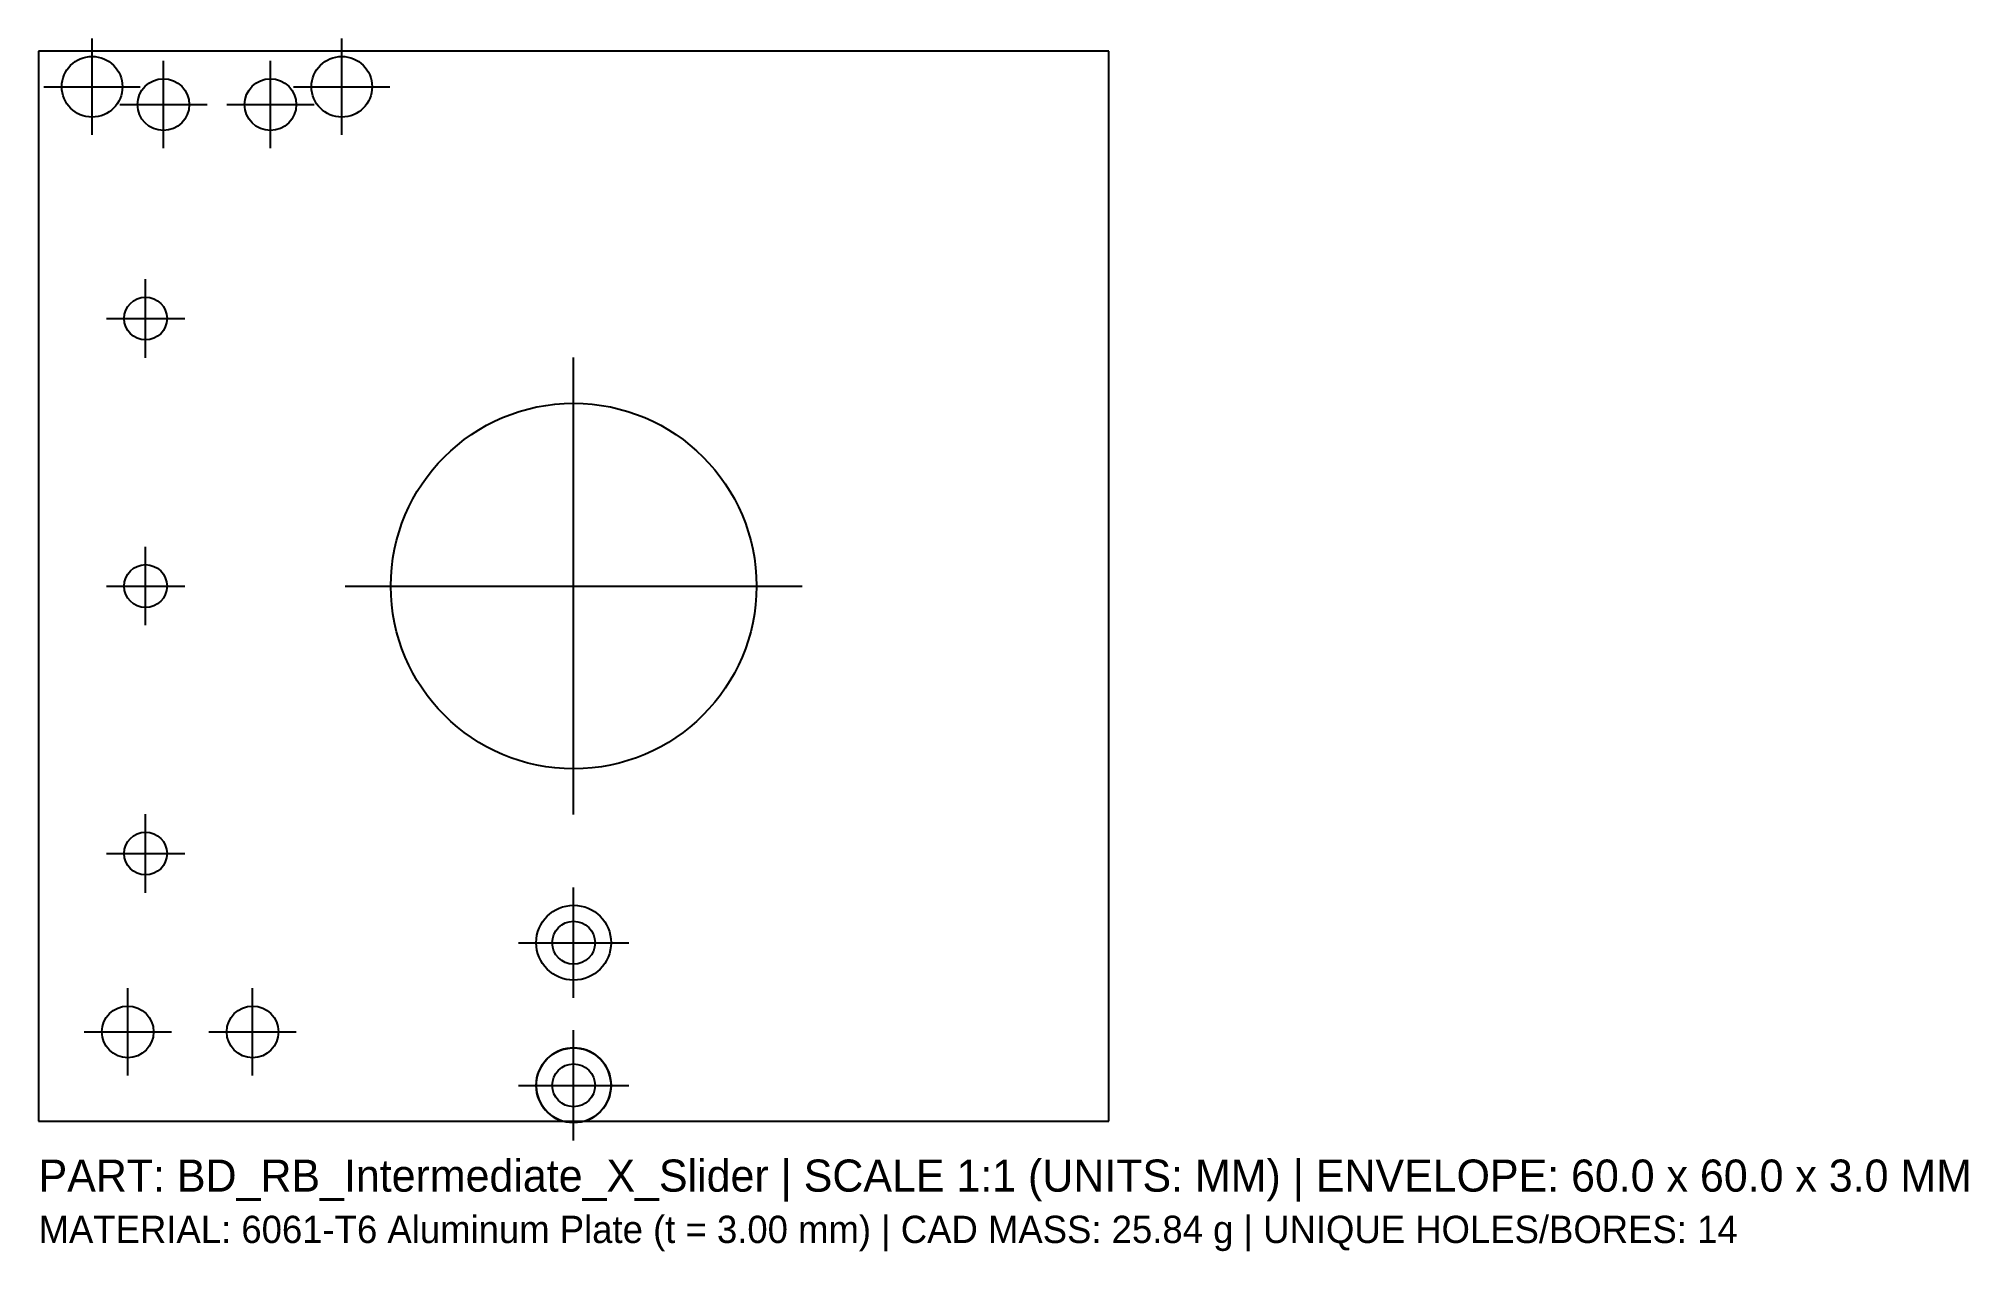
# Model space of a CAD drawing. Header units: millimetres. Extents: x -30 to 78, y -37 to 31.
import ezdxf

# ---------------------------------------------------------------- set-up
doc = ezdxf.new("R2010")
doc.units = ezdxf.units.MM
for name, color, linetype in [('ANNOTATIONS', 3, 'CONTINUOUS'), ('CENTERLINES', 1, 'Continuous'), ('COUNTERBORES_POCKETS', 2, 'CONTINUOUS'), ('HOLES_THROUGH', 4, 'CONTINUOUS'), ('OUTER_PROFILE', 7, 'CONTINUOUS')]:
    doc.layers.add(name, color=color, linetype=linetype)

msp = doc.modelspace()

# ---------------------------------------------------------------- linework, layer by layer
at = {"layer": 'CENTERLINES', "color": 1}
for p, q in [((-27, 25.3), (-27, 30.7)), ((-13, 25.3), (-13, 30.7)), ((-23, 24.55), (-23, 29.45)), ((-17, 24.55), (-17, 29.45)), ((-29.7, 28), (-24.3, 28)), ((-15.7, 28), (-10.3, 28)), ((-25.45, 27), (-20.55, 27)), ((-19.45, 27), (-14.55, 27)), ((-24, 12.8), (-24, 17.2)), ((-26.2, 15), (-21.8, 15)), ((0, -12.8125), (0, 12.8125)), ((-24, -2.2), (-24, 2.2)), ((-26.2, 0), (-21.8, 0)), ((-12.8125, 0), (12.8125, 0)), ((-24, -17.2), (-24, -12.8)), ((-26.2, -15), (-21.8, -15)), ((0, -23.1), (0, -16.9)), ((0, -22.2), (0, -17.8)), ((-3.1, -20), (3.1, -20)), ((-2.2, -20), (2.2, -20)), ((-25, -27.45), (-25, -22.55)), ((-18, -27.45), (-18, -22.55)), ((-27.45, -25), (-22.55, -25)), ((-20.45, -25), (-15.55, -25)), ((0, -31.1), (0, -24.9)), ((0, -30.2), (0, -25.8)), ((-3.1, -28), (3.1, -28)), ((-2.2, -28), (2.2, -28))]:
    msp.add_line(p, q, dxfattribs=at)
at = {"layer": 'COUNTERBORES_POCKETS', "color": 2}
msp.add_circle((0, -28), 2.1, dxfattribs=at)
at = {"layer": 'HOLES_THROUGH', "color": 4}
for centre, radius in [((-27, 28), 1.7), ((-13, 28), 1.7), ((-23, 27), 1.45), ((-17, 27), 1.45), ((-24, 15), 1.2), ((0, 0), 10.25), ((-24, 0), 1.2), ((-24, -15), 1.2), ((0, -20), 2.1), ((0, -20), 1.2), ((-25, -25), 1.45), ((-18, -25), 1.45), ((0, -28), 1.2)]:
    msp.add_circle(centre, radius, dxfattribs=at)
at = {"layer": 'OUTER_PROFILE', "color": 7}
for p, q in [((30, 30), (-30, 30)), ((-30, 30), (-30, -30)), ((30, -30), (30, 30)), ((-30, -30), (-0.6403, -30)), ((-30, -30), (30, -30)), ((-0.6403, -30), (0.6403, -30)), ((0.6403, -30), (30, -30))]:
    msp.add_line(p, q, dxfattribs=at)
msp.add_arc((0, -28), 2.1, 287.752467, 252.247533, dxfattribs=at)

# ---------------------------------------------------------------- texts
at = {"layer": 'ANNOTATIONS', "color": 3}
for s, height, p in [('PART: BD_RB_Intermediate_X_Slider | SCALE 1:1 (UNITS: MM) | ENVELOPE: 60.0 x 60.0 x 3.0 MM', 1.8, (-30, -33.96)), ('MATERIAL: 6061-T6 Aluminum Plate (t = 3.00 mm) | CAD MASS: 25.84 g | UNIQUE HOLES/BORES: 14', 1.53, (-30, -36.84))]:
    msp.add_text(s, height=height, dxfattribs=at).set_placement(p)

doc.saveas('drawing.dxf')
